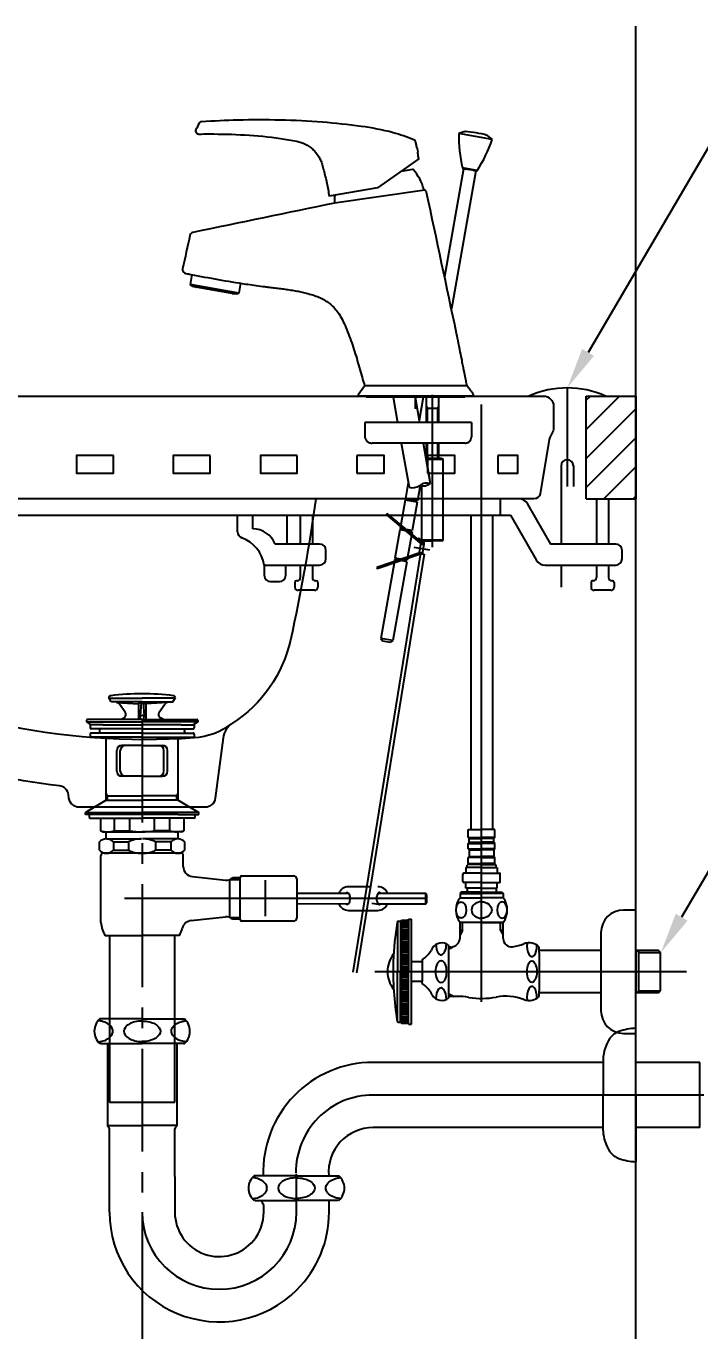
# Model space of a CAD drawing. Extents: x 0 to 3100, y 0 to 2192.
# Drawn here: x 2204 to 2531, y 354 to 989 of the extents above; entities that cross this region are included whole.
import ezdxf

# ---------------------------------------------------------------- set-up
doc = ezdxf.new("R2010")
doc.units = 0
doc.header["$LTSCALE"] = 20
doc.header["$MEASUREMENT"] = 0
doc.linetypes.add('CENTER', pattern=[2, 1.25, -0.25, 0.25, -0.25])
doc.layers.get('DEFPOINTS').update_dxf_attribs({"linetype": 'CONTINUOUS'})
for name, color, linetype in [('1', 1, 'CONTINUOUS'), ('3', 3, 'CONTINUOUS'), ('4', 4, 'CONTINUOUS'), ('5', 5, 'CONTINUOUS'), ('6', 6, 'CONTINUOUS'), ('7', 7, 'CONTINUOUS'), ('CENTER', 2, 'CENTER')]:
    doc.layers.add(name, color=color, linetype=linetype)
doc.styles.get("Standard").update_dxf_attribs({"font": 'NanumGothic.ttf'})
doc.dimstyles.get("Standard").update_dxf_attribs({"dimtxt": 2.5, "dimasz": 2, "dimexe": 2, "dimexo": 1, "dimgap": 2, "dimtad": 1, "dimdec": 0, "dimlfac": 10, "dimrnd": 1, "dimzin": 0, "dimdsep": 46, "dimtxsty": 'Standard', "dimcen": 0, "dimclrt": 2, "dimadec": 0, "dimazin": 0, "dimtfac": 1, "dimtdec": 0, "dimtofl": 0, "dimtmove": 0, "dimatfit": 3, "dimfxl": 1, "dimtolj": 1, "dimtzin": 0, "dimarcsym": 0})

# ---------------------------------------------------------------- blocks, each defined once
blk = doc.blocks.new('*D23')
at = {"layer": '3', "color": 3, "lineweight": -2, "transparency": 16777216}
for p, q in [((2260, 412.14), (2260, 236.66)), ((2500, 296.23), (2500, 236.66)), ((2280, 256.66), (2480, 256.66))]:
    blk.add_line(p, q, dxfattribs=at)
at = {"layer": '3', "color": 3, "transparency": 16777216}
for points in [[(2280, 260), (2280, 253.33), (2260, 256.66)], [(2480, 260), (2480, 253.33), (2500, 256.66)]]:
    blk.add_solid(points, dxfattribs=at)
at = {"layer": 'DEFPOINTS', "color": 0, "transparency": 16777216}
for p in [(2260, 412.14), (2500, 296.23), (2500, 256.66)]:
    blk.add_point(p, dxfattribs=at)
at = {"layer": '3', "color": 2, "transparency": 16777216, "insert": (2380, 276.66), "char_height": 20, "attachment_point": 5}
blk.add_mtext('\\A1;240', dxfattribs=at)

msp = doc.modelspace()

# ---------------------------------------------------------------- hatches: boundary and pattern name
at = {"layer": '1'}
h = msp.add_hatch(dxfattribs=at)
h.set_pattern_fill('_USER', color=256, scale=10, angle=225, style=0, pattern_type=0)
h.set_pattern_definition([(225, (0, 0), (7.071068, -7.071068), [])])
edge = h.paths.add_edge_path()
edge.add_line((1949.32686, 809.14283), (1864.41766, 809.14283))
edge.add_spline(control_points=[(1864.41766, 809.14283), (1862.86067, 804.33277), (1861.87113, 796.57903), (1860.64446, 783.82334), (1869.90248, 777.712), (1866.08787, 764.12499), (1865.86657, 759.14283)], knot_values=[0.795697532, 0.795697532, 0.795697532, 0.795697532, 2.200271837, 3.161729505, 4.497077815, 5.988777384, 5.988777384, 5.988777384, 5.988777384], degree=3, periodic=0)
edge.add_line((1865.86657, 759.14283), (1949.32686, 759.14283))
edge.add_line((1949.32686, 759.14283), (1949.32686, 809.14283))
h.paths.add_polyline_path([(2500, 809.14283), (2475.86443, 809.14283), (2475.86443, 759.14283), (2500, 759.14283)])

# ---------------------------------------------------------------- linework, layer by layer
for p, q in [((2500, 49.14283), (2500, 989.14283)), ((2500, 809.14283), (2500, 759.14283))]:
    msp.add_line(p, q, dxfattribs=at)
at = {"layer": '1', "color": 3}
for p, q in [((2552.19732, 959.29152), (2476.735, 830.40225)), ((2581.05949, 656.13382), (2522.22936, 555.65225))]:
    msp.add_line(p, q, dxfattribs=at)
for points in [[(2479.61157, 828.71807), (2473.85843, 832.08643), (2466.62992, 813.14283)], [(2525.10593, 553.96807), (2519.35279, 557.33643), (2512.12428, 538.39283)]]:
    msp.add_solid(points, dxfattribs=at)
at = {"layer": '3'}
for p, q in [((2245, 660.33724), (2243.76868, 662.46995)), ((2243.88522, 662.2681), (2260, 662.2681)), ((2260, 660.33724), (2245, 660.33724)), ((2247.51527, 660.15295), (2258.25, 659.45158)), ((2260, 660.33724), (2258.25, 659.45158)), ((2276.11478, 662.2681), (2260, 662.2681)), ((2260, 660.33724), (2261.75, 659.45158)), ((2260, 660.33724), (2275, 660.33724)), ((2272.48473, 660.15295), (2261.75, 659.45158)), ((2275, 660.33724), (2276.23132, 662.46995)), ((2251.72534, 655.45795), (2249.00713, 659.31092)), ((2258.25, 659.45158), (2258.25, 651.73724)), ((2259.48232, 660.07525), (2259.05, 653.66737)), ((2260.51768, 660.07525), (2260.95, 653.66737)), ((2261.75, 659.45158), (2261.75, 651.73724)), ((2268.27466, 655.45795), (2270.99287, 659.31092)), ((2233, 651.33724), (2233, 650.73724)), ((2233, 650.73724), (2235.14222, 649.23724)), ((2233, 650.73724), (2260, 650.73724)), ((2242.7, 651.73724), (2233.4, 651.73724)), ((2234.69817, 649.03724), (2234.69817, 647.73724)), ((2241, 649.23724), (2234.89817, 649.23724)), ((2241, 649.23724), (2260, 649.23724)), ((2260, 651.73724), (2242.7, 651.73724)), ((2249.64358, 651.73724), (2251.0911, 652.57297)), ((2259.05, 653.69157), (2260, 653.69157)), ((2259.2531, 651.73724), (2259.05, 653.69157)), ((2260.95, 653.69157), (2260, 653.69157)), ((2260, 651.73724), (2277.3, 651.73724)), ((2287, 650.73724), (2260, 650.73724)), ((2279, 649.23724), (2260, 649.23724)), ((2260.7469, 651.73724), (2260.95, 653.69157)), ((2270.35642, 651.73724), (2268.9089, 652.57297)), ((2277.3, 651.73724), (2286.6, 651.73724)), ((2279, 649.23724), (2285.10183, 649.23724)), ((2287, 650.73724), (2284.85778, 649.23724)), ((2285.30183, 649.03724), (2285.30183, 647.73724)), ((2287, 651.33724), (2287, 650.73724)), ((2234.69817, 644.73724), (2234.69817, 643.43724)), ((2260, 643.23724), (2234.89817, 643.23724)), ((2260, 647.23724), (2235.19817, 647.23724)), ((2260, 645.23724), (2235.19817, 645.23724)), ((2242.5, 612.64283), (2242.5, 643.23724)), ((2260, 647.23724), (2284.80183, 647.23724)), ((2260, 645.23724), (2284.80183, 645.23724)), ((2260, 643.23724), (2285.10183, 643.23724)), ((2277.5, 612.64283), (2277.5, 643.23724)), ((2285.30183, 644.73724), (2285.30183, 643.43724)), ((2247.62563, 626.73724), (2247.62563, 636.73724)), ((2249.3934, 626.73724), (2249.3934, 636.73724)), ((2260, 639.23724), (2250.12563, 639.23724)), ((2260, 639.23724), (2269.87437, 639.23724)), ((2270.6066, 626.73724), (2270.6066, 636.73724)), ((2272.37437, 626.73724), (2272.37437, 636.73724)), ((2260, 624.23724), (2250.12563, 624.23724)), ((2260, 624.23724), (2269.87437, 624.23724)), ((2243.2, 614.73724), (2242.5, 615.94968)), ((2276.8, 614.73724), (2277.5, 615.94968)), ((2242.5, 612.64283), (2232.5, 606.64283)), ((2242.5, 614.73724), (2260, 614.73724)), ((2242.5, 612.64283), (2260, 612.64283)), ((2243.2, 612.64283), (2243.2, 614.73724)), ((2277.5, 614.73724), (2260, 614.73724)), ((2277.5, 612.64283), (2260, 612.64283)), ((2276.8, 612.64283), (2276.8, 614.73724)), ((2277.5, 612.64283), (2287.5, 606.64283)), ((2232.5, 605.64283), (2232.5, 606.64283)), ((2232.5, 606.64283), (2260, 606.64283)), ((2242.5, 605.64283), (2232.5, 605.64283)), ((2234.30787, 605.64283), (2234.30787, 604.34283)), ((2234.80787, 603.84283), (2239.80787, 603.84283)), ((2239.80787, 603.84283), (2239.80787, 597.72019)), ((2239.80787, 603.84283), (2260, 603.84283)), ((2277.5, 605.64283), (2242.5, 605.64283)), ((2246.58265, 597.72019), (2246.58265, 603.84283)), ((2253.98332, 597.72019), (2253.98332, 603.84283)), ((2287.5, 606.64283), (2260, 606.64283)), ((2280.19213, 603.84283), (2260, 603.84283)), ((2266.01668, 597.72019), (2266.01668, 603.84283)), ((2273.41735, 597.72019), (2273.41735, 603.84283)), ((2277.5, 605.64283), (2287.5, 605.64283)), ((2285.19213, 603.84283), (2280.19213, 603.84283)), ((2280.19213, 603.84283), (2280.19213, 597.72019)), ((2285.69213, 605.64283), (2285.69213, 604.34283)), ((2287.5, 605.64283), (2287.5, 606.64283)), ((2240.80787, 597.14283), (2239.80787, 597.72019)), ((2240.80787, 597.14283), (2242.20787, 597.14283)), ((2242.20787, 597.14283), (2260, 597.14283)), ((2242.5, 593.7316), (2242.5, 597.14283)), ((2246.58265, 597.72019), (2253.98332, 597.72019)), ((2277.79213, 597.14283), (2260, 597.14283)), ((2273.41735, 597.72019), (2266.01668, 597.72019)), ((2277.5, 593.7316), (2277.5, 597.14283)), ((2279.19213, 597.14283), (2277.79213, 597.14283)), ((2279.19213, 597.14283), (2280.19213, 597.72019)), ((2239.2563, 588.18062), (2239.2563, 592.29387)), ((2242.6437, 593.73724), (2259.7563, 593.73724)), ((2246.03109, 592.29387), (2246.03109, 588.18062)), ((2246.03109, 592.29387), (2253.43175, 592.29387)), ((2253.43175, 592.29387), (2253.43175, 588.18062)), ((2277.3563, 593.73724), (2260.2437, 593.73724)), ((2273.96891, 592.29387), (2266.56825, 592.29387)), ((2266.56825, 592.29387), (2266.56825, 588.18062)), ((2273.96891, 592.29387), (2273.96891, 588.18062)), ((2280.7437, 588.18062), (2280.7437, 592.29387)), ((2240, 553.1349), (2240, 585.73724)), ((2260, 586.73724), (2241, 586.73724)), ((2246.03109, 588.18062), (2253.43175, 588.18062)), ((2277.3563, 586.73724), (2260, 586.73724)), ((2273.96891, 588.18062), (2266.56825, 588.18062)), ((2276.8, 586.73724), (2277.3563, 586.73724)), ((2277.3563, 586.73724), (2277.7563, 586.73724)), ((2279, 586.73724), (2277.5, 586.73724)), ((2280, 580.373), (2280, 585.73724)), ((2284.46733, 575.40146), (2300.50156, 573.6835)), ((2302.53023, 573.93724), (2307.6358, 573.93724)), ((2302.66932, 555.48724), (2302.66932, 573.98724)), ((2304, 574.73724), (2304, 573.93724)), ((2307.6612, 574.73724), (2304, 574.73724)), ((2307.6358, 573.93724), (2307.6358, 574.93724)), ((2307.6358, 554.53724), (2307.6358, 573.93724)), ((2308.4358, 575.73724), (2333.6358, 575.73724)), ((2320, 556.19933), (2320, 573.63724)), ((2335.1358, 574.23724), (2335.1358, 568.46605)), ((2354.37017, 567.21629), (2334.92984, 567.22814)), ((2335.1358, 568.46605), (2335.1358, 555.23724)), ((2360.31985, 567.21266), (2354.37017, 567.21629)), ((2371.34365, 570.45594), (2360.28475, 570.46268)), ((2397.95541, 567.18972), (2374.59097, 567.20396)), ((2397.95236, 562.18972), (2397.95541, 567.18972)), ((2398.4551, 566.68941), (2397.95541, 567.18972)), ((2398.45266, 562.68941), (2398.4551, 566.68941)), ((2320, 564.73724), (2251.50001, 564.779)), ((2398.45388, 564.68941), (2320, 564.73724)), ((2335.72658, 562.22765), (2360.31681, 562.21266)), ((2360.27774, 558.96269), (2371.60038, 558.95578)), ((2371.60038, 558.95578), (2374.62303, 558.95394)), ((2374.84903, 561.78678), (2371.6039, 562.30587)), ((2374.58792, 562.20396), (2397.95236, 562.18972)), ((2397.95236, 562.18972), (2398.45266, 562.68941)), ((2283.86888, 554.00891), (2300.50156, 555.79098)), ((2302.66932, 555.48724), (2307.6358, 555.48724)), ((2304, 554.73724), (2304, 555.53724)), ((2307.6612, 554.73724), (2304, 554.73724)), ((2333.6358, 553.73724), (2308.4358, 553.73724)), ((2242, 546.73724), (2260, 546.73724)), ((2244.125, 546.73724), (2244.125, 465.73724)), ((2278, 546.73724), (2260, 546.73724)), ((2275.875, 465.73724), (2275.875, 546.73724)), ((2244.125, 465.73724), (2275.875, 465.73724))]:
    msp.add_line(p, q, dxfattribs=at)
for points in [[(2358.94654, 567.2135, -0.044238089), (2359.19884, 567.49274, -0.189273345), (2359.63347, 567.66308, -0.189273345), (2360.0679, 567.49221, -0.101058622), (2360.5637, 566.79848, -0.059301535), (2360.83886, 565.91088, -0.045721536), (2360.94796, 564.71228, -0.045721536)], [(2375.96428, 567.20312, 0.044238089), (2375.71233, 567.48268, 0.189273345), (2375.2779, 567.65354, 0.189273345), (2374.84327, 567.48321, 0.101058622), (2374.34662, 566.79008, 0.059301535), (2374.07038, 565.90282, 0.045721536), (2373.95982, 564.70435, 0.045721536)], [(2360.94796, 564.71228, -0.045721536), (2360.8374, 563.51381, -0.059301535), (2360.56115, 562.62655, -0.101058622), (2360.06451, 561.93342, -0.189273345), (2359.62987, 561.76308, -0.189273345), (2359.19545, 561.93395, -0.044238089), (2358.94349, 562.2135, -0.059301535)], [(2373.95982, 564.70435, 0.045721536), (2374.06892, 563.50574, 0.059301535), (2374.34408, 562.61815, 0.101058622), (2374.83988, 561.92441, 0.189273345), (2375.2743, 561.75354, 0.189273345), (2375.70894, 561.92388, 0.044238089), (2375.96124, 562.20313, 0.059301535)]]:
    msp.add_lwpolyline(points, format="xyb", dxfattribs=at)
for centre, radius, start, end in [((2244.85, 662.2681), 1.1, 97.32041367, 169.42619898), ((2260, 544.33724), 120, 90, 97.32041367), ((2247.37289, 658.15799), 2, 35.20232507, 86.26180949), ((2260, 544.33724), 120, 82.67958633, 90), ((2272.62711, 658.15799), 2, 93.73819051, 144.79767493), ((2275.15, 662.2681), 1.1, 10.57380102, 82.67958633), ((2250.0911, 654.30502), 2, 300, 35.20232507), ((2269.9089, 654.30502), 2, 144.79767493, 240), ((2233.4, 651.33724), 0.4, 90, 180), ((2234.89817, 649.03724), 0.2, 90, 180), ((2235.19817, 647.73724), 0.5, 180, 270), ((2284.80183, 647.73724), 0.5, 270, 0), ((2285.10183, 649.03724), 0.2, 0, 90), ((2286.6, 651.33724), 0.4, 0, 90), ((2235.19817, 644.73724), 0.5, 90, 180), ((2234.89817, 643.43724), 0.2, 180, 270), ((2238.5, 646.23724), 1, 270, 90), ((2281.5, 646.23724), 1, 90, 270), ((2284.80183, 644.73724), 0.5, 0, 90), ((2285.10183, 643.43724), 0.2, 270, 0), ((2250.12563, 636.73724), 2.5, 90, 180), ((2251.8934, 636.73724), 2.5, 90, 180), ((2268.1066, 636.73724), 2.5, 0, 90), ((2269.87437, 636.73724), 2.5, 0, 90), ((2250.12563, 626.73724), 2.5, 180, 270), ((2251.8934, 626.73724), 2.5, 180, 270), ((2268.1066, 626.73724), 2.5, 270, 0), ((2269.87437, 626.73724), 2.5, 270, 0), ((2234.80787, 604.34283), 0.5, 180, 270), ((2285.19213, 604.34283), 0.5, 270, 0), ((2243.19526, 607.32204), 10.18185, 250.56792502, 289.43207498), ((2259.80786, 626.59517), 29.45658, 258.59556617, 270.3737354), ((2260.19214, 626.59517), 29.45658, 269.6262646, 281.40443383), ((2276.80474, 607.32204), 10.18185, 250.56792502, 289.43207498), ((2242.6437, 589.02944), 4.70435, 43.94093732, 136.05906268), ((2259.53411, 580.13276), 13.60629, 89.06429532, 116.64718661), ((2260.46589, 580.13276), 13.60629, 63.35281339, 90.93570468), ((2277.3563, 589.02944), 4.70435, 43.94093732, 136.05906268), ((2242.6437, 591.44504), 4.70435, 223.94093732, 316.05906268), ((2241, 585.73724), 1, 90, 180), ((2259.53411, 600.34172), 13.60629, 243.35281339, 270.93570468), ((2260.46589, 600.34172), 13.60629, 269.06429532, 296.64718661), ((2277.3563, 591.44504), 4.70435, 223.94093732, 316.05906268), ((2279, 585.73724), 1, 0, 90), ((2285, 580.373), 5, 180, 263.88449643), ((2300.90846, 578.66692), 5, 265.33216468, 308.19271972), ((2308.4358, 574.93724), 0.8, 90, 180), ((2333.6358, 574.23724), 1.5, 0, 90), ((2360.2817, 565.46268), 5, 89.96506898, 159.47775386), ((2374.62699, 565.45394), 5, 20.45238409, 89.96506898), ((2360.28079, 563.96269), 5, 200.45238409, 269.96506898), ((2374.62607, 563.95394), 5, 269.96506898, 339.47775386), ((2252.98841, 553.68383), 13, 182.42004342, 212.30000816), ((2284.40155, 549.03736), 5, 96.11547581, 165.04046432), ((2300.90846, 550.80757), 5, 51.80728028, 94.66783532), ((2308.4358, 554.53724), 0.8, 180, 270), ((2333.6358, 555.23724), 1.5, 270, 0), ((2267.01159, 553.68383), 13, 327.69999184, 345.040466)]:
    msp.add_arc(centre, radius, start, end, dxfattribs=at)
at = {"layer": '4'}
for p, q in [((2466.62992, 813.14283), (2466.62992, 765.14283)), ((2364.4158, 780.26755), (2364.4158, 771.62832)), ((2398.65633, 780.26755), (2398.65633, 771.62832)), ((2432.89688, 780.26755), (2432.89688, 771.62832)), ((2463.62992, 775.14283), (2463.62992, 737.17817)), ((2469.62992, 775.14283), (2469.62992, 765.14283)), ((2480.86443, 759.14283), (2480.86443, 737.17817)), ((2486.72231, 759.14283), (2486.72231, 737.17817)), ((1990.97959, 751.14283), (2434.02041, 751.14283)), ((2306.35531, 743.10706), (2306.35531, 751.14283)), ((2313.80321, 744.53126), (2313.80321, 751.14283)), ((2330.29564, 751.14283), (2330.29564, 737.17817)), ((2336.88575, 751.14283), (2336.88575, 737.17817)), ((2342.74362, 751.14283), (2342.74362, 737.17817)), ((2319.31213, 726.92948), (2319.31213, 721.99693)), ((2329.80545, 721.99693), (2329.80545, 726.92948)), ((2336.88575, 726.92948), (2336.88575, 720.87795)), ((2342.74362, 726.92948), (2342.74362, 720.87795)), ((2463.62992, 726.92948), (2463.62992, 716.23551)), ((2480.86443, 726.92948), (2480.86443, 720.87795)), ((2486.72231, 726.92948), (2486.72231, 720.87795)), ((2322.43213, 718.87693), (2326.68545, 718.87693)), ((2334.20193, 718.53795), (2334.20193, 716.22954)), ((2335.32575, 719.31795), (2334.98193, 719.31795)), ((2344.60723, 719.31795), (2344.30362, 719.31795)), ((2345.38723, 718.53795), (2345.38723, 716.22954)), ((2478.18061, 718.53795), (2478.18061, 716.22954)), ((2479.30443, 719.31795), (2478.96061, 719.31795)), ((2488.58592, 719.31795), (2488.28231, 719.31795)), ((2489.36592, 718.53795), (2489.36592, 716.22954)), ((2343.82723, 714.66954), (2335.76193, 714.66954)), ((2487.80592, 714.66954), (2479.74061, 714.66954)), ((2243.75, 506.14283), (2239.4585, 506.14283)), ((2243.75, 506.14283), (2239.4585, 506.14283)), ((2260, 506.14283), (2243.75, 506.14283)), ((2260, 506.14283), (2243.75, 506.14283)), ((2260, 506.14283), (2276.25, 506.14283)), ((2260, 506.14283), (2276.25, 506.14283)), ((2276.25, 506.14283), (2280.5415, 506.14283)), ((2276.25, 506.14283), (2280.5415, 506.14283)), ((2500, 469.14283), (2500, 501.64283)), ((2239.85, 494.14283), (2239.4585, 494.14283)), ((2239.85, 494.14283), (2260, 494.14283)), ((2243.2, 494.14283), (2243.2, 454.36271)), ((2280.15, 494.14283), (2260, 494.14283)), ((2276.8, 494.14283), (2276.8, 454.36271)), ((2280.15, 494.14283), (2280.5415, 494.14283)), ((2484.02002, 485.01783), (2372.22902, 485.01783)), ((2484.02002, 486.53757), (2484.02002, 469.14283)), ((2531.09195, 485.01783), (2500, 485.01783)), ((2531.09195, 453.26783), (2531.09195, 485.01783)), ((2533.09195, 469.14283), (2372.22902, 469.14283)), ((2484.02002, 451.7481), (2484.02002, 469.14283)), ((2500, 469.14283), (2500, 436.64283)), ((2243.2, 454.36271), (2260, 454.36271)), ((2244.125, 412.14283), (2244.125, 452.71783)), ((2276.8, 454.36271), (2260, 454.36271)), ((2275.875, 429.53864), (2275.875, 452.71783)), ((2484.02002, 453.26783), (2372.22902, 453.26783)), ((2531.09195, 453.26783), (2500, 453.26783)), ((2275.875, 429.53864), (2275.875, 412.14283)), ((2318.67205, 429.84283), (2314.38055, 429.84283)), ((2334.92205, 429.84283), (2318.67205, 429.84283)), ((2334.92205, 429.84283), (2335, 429.84283)), ((2335, 412.14283), (2335, 430.80606)), ((2335.07795, 429.84283), (2335, 429.84283)), ((2335.07795, 429.84283), (2351.32795, 429.84283)), ((2351.32795, 429.84283), (2355.61945, 429.84283)), ((2314.77205, 417.84283), (2334.92205, 417.84283)), ((2318.2, 417.84283), (2318.2, 417.14283)), ((2319.125, 412.14283), (2319.125, 415.58866)), ((2355.22795, 417.84283), (2335.07795, 417.84283)), ((2350.875, 412.14283), (2350.875, 417.84283))]:
    msp.add_line(p, q, dxfattribs=at)
for points in [[(2246.04225, 780.26755), (2228.09472, 780.26755), (2228.09472, 771.62832), (2246.04225, 771.62832)], [(2293.08819, 780.26755), (2275.14067, 780.26755), (2275.14067, 771.62832), (2293.08819, 771.62832)], [(2335.40171, 780.26755), (2317.45418, 780.26755), (2317.45418, 771.62832), (2335.40171, 771.62832)]]:
    msp.add_lwpolyline(points, close=True, dxfattribs=at)
for points in [[(2364.4158, 771.62832), (2377.71522, 771.62832), (2377.71522, 780.26755), (2364.4158, 780.26755)], [(2398.65633, 771.62832), (2411.95576, 771.62832), (2411.95576, 780.26755), (2398.65633, 780.26755)], [(2432.89688, 771.62832), (2442.57738, 771.62832), (2442.57738, 780.26755), (2432.89688, 780.26755)]]:
    msp.add_lwpolyline(points, dxfattribs=at)
msp.add_lwpolyline([(2439.02041, 751.14283), (2451.55662, 729.42948, 0.267949192), (2455.88675, 726.92948), (2490.19242, 726.92948, 0.414213562), (2493.31242, 730.04948), (2493.31242, 734.05817, 0.414213562), (2490.19242, 737.17817), (2458.62992, 737.17817), (2447.39199, 756.64283, 0.267949192), (2443.06187, 759.14283), (2434.02041, 759.14283), (2434.02041, 751.14283), (2439.02041, 751.14283)], format="xyb", close=True, dxfattribs=at)
for points in [[(2319.31213, 726.92948), (2346.21374, 726.92948, 0.414213562), (2349.33374, 730.04948), (2349.33374, 734.05817, 0.414213562), (2346.21374, 737.17817), (2324.64734, 737.17817)], [(2245.80517, 500.14283, 0.15521739), (2245.21468, 501.99916, 0.106747244), (2243.15297, 503.88984, 0.07304301), (2240.38311, 505.00785, 0.028511088), (2238.65435, 505.32387, 0.05952259)], [(2251.7197, 501.88177, 0.327290453), (2251.7197, 498.4039, 0.106373385), (2253.7425, 496.6073, 0.071219107), (2256.44246, 495.55358, 0.057537424), (2260, 495.14283, 0.057537424)], [(2260, 505.14283, 0.057537424), (2256.44246, 504.73209, 0.071219107), (2253.7425, 503.67837, 0.106373365), (2251.7197, 501.88177, 0.159482965)], [(2260, 505.14283, 0.057537424), (2256.44246, 504.73209, 0.071219107), (2253.7425, 503.67837, 0.106373365), (2251.7197, 501.88177, 0.159482965)], [(2260, 505.14283, -0.057537424), (2263.55754, 504.73209, -0.071219107), (2266.2575, 503.67837, -0.106373365), (2268.2803, 501.88177, -0.159482965)], [(2260, 505.14283, -0.057537424), (2263.55754, 504.73209, -0.071219107), (2266.2575, 503.67837, -0.106373365), (2268.2803, 501.88177, -0.159482965)], [(2268.2803, 501.88177, -0.327290453), (2268.2803, 498.4039, -0.106373385), (2266.2575, 496.6073, -0.071219107), (2263.55754, 495.55358, -0.057537424), (2260, 495.14283, -0.057537424)], [(2274.19483, 500.14283, -0.15521739), (2274.78532, 501.99916, -0.106747244), (2276.84703, 503.88984, -0.07304301), (2279.61689, 505.00785, -0.028511088), (2281.34565, 505.32387, -0.05952259)], [(2238.65435, 494.9618, 0.028511088), (2240.38311, 495.27782, 0.07304301), (2243.15297, 496.39583, 0.106747244), (2245.21468, 498.28651, 0.15521739), (2245.80517, 500.14283, 0.15521739)], [(2281.34565, 494.9618, -0.028511088), (2279.61689, 495.27782, -0.07304301), (2276.84703, 496.39583, -0.106747244), (2274.78532, 498.28651, -0.15521739), (2274.19483, 500.14283, -0.15521739)], [(2320.72722, 423.84283, 0.15521739), (2320.13673, 425.69916, 0.106747244), (2318.07502, 427.58984, 0.07304301), (2315.30516, 428.70785, 0.028511088), (2313.57641, 429.02387, 0.05952259)], [(2326.64175, 425.58177, 0.327290453), (2326.64175, 422.1039, 0.106373385), (2328.66456, 420.3073, 0.071219107), (2331.36451, 419.25358, 0.057537424), (2334.92205, 418.84283, 0.057537424)], [(2335, 428.84264, 0.058789896), (2331.36451, 428.43209, 0.071219107), (2328.66456, 427.37837, 0.106373365), (2326.64175, 425.58177, 0.159482965)], [(2335, 428.84264, -0.058789896), (2338.63549, 428.43209, -0.071219107), (2341.33544, 427.37837, -0.106373365), (2343.35825, 425.58177, -0.159482965)], [(2343.35825, 425.58177, -0.327290453), (2343.35825, 422.1039, -0.106373385), (2341.33544, 420.3073, -0.071219107), (2338.63549, 419.25358, -0.057537424), (2335.07795, 418.84283, -0.057537424)], [(2349.27278, 423.84283, -0.15521739), (2349.86327, 425.69916, -0.106747244), (2351.92498, 427.58984, -0.07304301), (2354.69484, 428.70785, -0.028511088), (2356.42359, 429.02387, -0.05952259)], [(2313.57641, 418.6618, 0.028511088), (2315.30516, 418.97782, 0.07304301), (2318.07502, 420.09583, 0.106747244), (2320.13673, 421.98651, 0.15521739), (2320.72722, 423.84283, 0.15521739)], [(2356.42359, 418.6618, -0.028511088), (2354.69484, 418.97782, -0.07304301), (2351.92498, 420.09583, -0.106747244), (2349.86327, 421.98651, -0.15521739), (2349.27278, 423.84283, -0.15521739)]]:
    msp.add_lwpolyline(points, format="xyb", dxfattribs=at)
for centre, radius, start, end in [((2466.62992, 775.14283), 3, 0, 180), ((2309.47531, 743.10706), 3.12, 180, 250.25170527), ((2313.80321, 732.85839), 11.67287, 21.71995955, 90), ((2302.76663, 724.42007), 16.73472, 8.62416781, 70.25170527), ((2322.43213, 721.99693), 3.12, 180, 270), ((2326.68545, 721.99693), 3.12, 270, 0), ((2334.98193, 718.53795), 0.78, 90, 180), ((2335.32575, 720.87795), 1.56, 270, 0), ((2344.30362, 720.87795), 1.56, 180, 270), ((2344.60723, 718.53795), 0.78, 0, 90), ((2478.96061, 718.53795), 0.78, 90, 180), ((2479.30443, 720.87795), 1.56, 270, 0), ((2488.28231, 720.87795), 1.56, 180, 270), ((2488.58592, 718.53795), 0.78, 0, 90), ((2335.76193, 716.22954), 1.56, 180, 270), ((2343.82723, 716.22954), 1.56, 270, 0), ((2343.82723, 716.22954), 1.56, 270, 0), ((2479.74061, 716.22954), 1.56, 180, 270), ((2487.80592, 716.22954), 1.56, 270, 0), ((2487.80592, 716.22954), 1.56, 270, 0), ((2244.75, 500.14283), 8, 131.40962211, 228.59037789), ((2275.25, 500.14283), 8, 311.40962211, 48.59037789), ((2501.5, 471.68036), 30, 92.86598398, 109.00713612), ((2504, 485.64283), 20, 146.20771163, 177.43591199), ((2495.34448, 490.721), 10, 111.1926769, 142.80345081), ((2372.22902, 431.64283), 53.375, 90, 181.93258944), ((2372.22902, 431.64283), 37.5, 90, 180.65397811), ((2244.2, 454.36271), 1, 180, 238.70258778), ((2243.2, 452.71783), 0.925, 0, 58.70258778), ((2276.8, 452.71783), 0.925, 121.29741222, 180), ((2275.8, 454.36271), 1, 301.29741222, 0), ((2372.22902, 431.64283), 21.625, 90, 184.77465278), ((2504, 452.64283), 20, 182.56408801, 213.79228837), ((2495.34448, 447.56467), 10, 217.19654919, 248.8073231), ((2501.5, 466.60531), 30, 250.99286388, 267.13401602), ((2319.67205, 423.84283), 8, 131.40962211, 228.59037789), ((2350.32795, 423.84283), 8, 311.40962211, 48.59037789), ((2302.16122, 406.54467), 19.22404, 28.06365478, 33.45608391), ((2297.5, 412.14283), 53.375, 180, 314.94029898), ((2297.5, 412.14283), 37.5, 180, 0), ((2297.5, 412.14283), 21.625, 180, 320.7959681), ((2297.5, 412.14283), 21.625, 320.7959681, 0), ((2297.5, 412.14283), 53.375, 314.94029898, 0)]:
    msp.add_arc(centre, radius, start, end, dxfattribs=at)
at = {"layer": '5'}
for p, q in [((2475.86443, 809.14283), (2500, 809.14283)), ((2475.86443, 759.14283), (2475.86443, 809.14283)), ((2475.86443, 759.14283), (2500, 759.14283))]:
    msp.add_line(p, q, dxfattribs=at)
at = {"layer": '6'}
for p, q in [((2425, 514.43029), (2425, 805.07239)), ((2500, 559.14283), (2494, 559.14283)), ((2500, 499.14283), (2500, 559.14283)), ((2384.08482, 553.14283), (2384.08482, 529.14283)), ((2384.67625, 553.64283), (2385.5, 553.64283)), ((2385.5, 553.64283), (2386, 554.14283)), ((2385.5, 553.64283), (2385.5, 529.14283)), ((2386, 554.14283), (2386, 529.14283)), ((2386, 554.14283), (2389.2, 554.14283)), ((2386, 553.73135), (2389.5, 553.73135)), ((2386, 552.73135), (2389.5, 552.73135)), ((2389.5, 554.44283), (2389.5, 554.64283)), ((2389.5, 554.64283), (2391, 554.64283)), ((2389.5, 554.44283), (2389.5, 529.14283)), ((2391, 553.64283), (2391, 554.64283)), ((2391, 529.14283), (2391, 553.64283)), ((2435.5, 553.14283), (2414.5, 553.14283)), ((2414.5, 545.64283), (2414.5, 553.14283)), ((2415.75, 549.14283), (2415.75, 553.14283)), ((2434.25, 549.14283), (2434.25, 553.14283)), ((2435.5, 545.2312), (2435.5, 553.14283)), ((2386, 551.73135), (2389.5, 551.73135)), ((2386, 550.73135), (2389.5, 550.73135)), ((2386, 549.73135), (2389.5, 549.73135)), ((2386, 548.73135), (2389.5, 548.73135)), ((2386, 547.73135), (2389.5, 547.73135)), ((2386, 546.73135), (2389.5, 546.73135)), ((2415.75, 549.14283), (2414.5, 546.97777)), ((2415.75, 549.14283), (2414.5, 549.14283)), ((2434.25, 549.14283), (2435.5, 546.97777)), ((2435.5, 549.14283), (2434.25, 549.14283)), ((2483, 548.14283), (2483, 510.14283)), ((2386, 545.73135), (2389.5, 545.73135)), ((2386, 544.73135), (2389.5, 544.73135)), ((2386, 543.73135), (2389.5, 543.73135)), ((2386, 542.73135), (2389.5, 542.73135)), ((2386, 541.73135), (2389.5, 541.73135)), ((2386, 540.73135), (2389.5, 540.73135)), ((2386, 539.73135), (2389.5, 539.73135)), ((2400.97319, 540.46435), (2400.42083, 539.50762)), ((2409.0866, 541.14283), (2409.0866, 541.86355)), ((2409.0866, 517.14283), (2409.0866, 541.14283)), ((2410, 541.14283), (2409.0866, 541.14283)), ((2410, 540.39283), (2409.0866, 540.39283)), ((2410, 540.39283), (2411.29904, 541.33441)), ((2410, 540.39283), (2410, 541.14283)), ((2453.00113, 538.39396), (2453.00113, 541.14173)), ((2386, 538.73135), (2389.5, 538.73135)), ((2386, 537.73135), (2389.5, 537.73135)), ((2386, 536.73135), (2389.5, 536.73135)), ((2386, 535.73135), (2389.5, 535.73135)), ((2386, 534.73135), (2389.5, 534.73135)), ((2386, 533.73135), (2389.5, 533.73135)), ((2396.0866, 533.89283), (2391, 533.89283)), ((2396.0866, 534.87518), (2396.0866, 533.89283)), ((2396.0866, 533.89283), (2396.0866, 524.39283)), ((2483, 539.39283), (2453, 539.39283)), ((2453, 538.39283), (2453, 519.89283)), ((2511, 539.39283), (2500, 539.39283)), ((2500, 538.77588), (2500, 519.51044)), ((2501.5, 538.39283), (2500.5, 539.39283)), ((2501.5, 518.89283), (2501.5, 539.39283)), ((2501.5, 538.39283), (2512, 538.39283)), ((2512, 538.39283), (2511, 539.39283)), ((2511.87572, 519.89283), (2511.87572, 538.39283)), ((2524.65982, 529.14283), (2373.11791, 529.14283)), ((2384.08482, 505.14283), (2384.08482, 529.14283)), ((2385.5, 504.64283), (2385.5, 529.14283)), ((2386, 532.73135), (2389.5, 532.73135)), ((2386, 531.73135), (2389.5, 531.73135)), ((2386, 530.73135), (2389.5, 530.73135)), ((2386, 529.73135), (2389.5, 529.73135)), ((2386, 504.14283), (2386, 529.14283)), ((2386, 528.55432), (2389.5, 528.55432)), ((2386, 527.55432), (2389.5, 527.55432)), ((2389.5, 503.84283), (2389.5, 529.14283)), ((2391, 503.64283), (2391, 529.14283)), ((2386, 526.55432), (2389.5, 526.55432)), ((2386, 525.55432), (2389.5, 525.55432)), ((2386, 524.55432), (2389.5, 524.55432)), ((2386, 523.55432), (2389.5, 523.55432)), ((2386, 522.55432), (2389.5, 522.55432)), ((2386, 521.55432), (2389.5, 521.55432)), ((2386, 520.55432), (2389.5, 520.55432)), ((2396.0866, 524.39283), (2391, 524.39283)), ((2396.0866, 523.41049), (2396.0866, 524.39283)), ((2386, 519.55432), (2389.5, 519.55432)), ((2386, 518.55432), (2389.5, 518.55432)), ((2386, 517.55432), (2389.5, 517.55432)), ((2386, 516.55432), (2389.5, 516.55432)), ((2386, 515.55432), (2389.5, 515.55432)), ((2386, 514.55432), (2389.5, 514.55432)), ((2400.97319, 517.82132), (2400.42083, 518.77805)), ((2410, 517.89283), (2409.0866, 517.89283)), ((2412.71179, 517.14283), (2409.0866, 517.14283)), ((2409.0866, 516.42212), (2409.0866, 517.14283)), ((2410, 517.89283), (2411.29904, 517.14283)), ((2410, 517.14283), (2410, 517.89283)), ((2453, 517.14283), (2453, 519.89283)), ((2453, 518.89283), (2453, 518.7111)), ((2483, 518.89283), (2453, 518.89283)), ((2453, 517.14283), (2453, 518.7111)), ((2511, 518.89283), (2500, 518.89283)), ((2500.5, 518.89283), (2501.5, 519.89283)), ((2501.5, 519.89283), (2512, 519.89283)), ((2511, 518.89283), (2512, 519.89283)), ((2386, 513.55432), (2389.5, 513.55432)), ((2386, 512.55432), (2389.5, 512.55432)), ((2386, 511.55432), (2389.5, 511.55432)), ((2386, 510.55432), (2389.5, 510.55432)), ((2386, 509.55432), (2389.5, 509.55432)), ((2386, 508.55432), (2389.5, 508.55432)), ((2384.67625, 504.64283), (2385.5, 504.64283)), ((2385.5, 504.64283), (2386, 504.14283)), ((2386, 507.55432), (2389.5, 507.55432)), ((2386, 506.55432), (2389.5, 506.55432)), ((2386, 505.55432), (2389.5, 505.55432)), ((2386, 504.55432), (2389.5, 504.55432)), ((2386, 504.14283), (2389.2, 504.14283)), ((2389.5, 503.64283), (2389.5, 503.84283)), ((2389.5, 503.64283), (2391, 503.64283)), ((2494, 499.14283), (2500, 499.14283))]:
    msp.add_line(p, q, dxfattribs=at)
for centre, radius, start, end in [((2494, 548.14283), 11, 90, 180), ((2527, 529.14283), 145, 170.50659, 178.05685792), ((2384.67625, 552.94283), 0.7, 90, 170.50659), ((2389.2, 554.44283), 0.3, 270, 0), ((2405.61247, 537.78586), 5.35697, 49.56943438, 150), ((2410, 545.64283), 4.5, 270, 0), ((2439.5, 545.2312), 4, 180, 277.71167846), ((2436.70517, 565.87054), 24.82771, 277.71167846, 290.96613747), ((2448.09364, 536.15008), 7, 45.48706364, 110.96613747), ((2393.25423, 529.0975), 14, 141.78592674, 179.75272851), ((2527, 529.14283), 145, 178.05685792, 189.49341), ((2388.29647, 546.50762), 14, 303.80982041, 330), ((2393.25423, 529.21834), 14, 180.24727149, 218.21407326), ((2388.29647, 511.77805), 14, 30, 56.19017959), ((2405.61247, 520.49981), 5.35697, 210, 310.43056562), ((2412.71179, 479.14283), 38, 80.69517649, 90.00000262), ((2425, 554.14283), 38, 260.69517447, 280.73727399), ((2436.70517, 492.41513), 24.82771, 69.03386253, 100.73727502), ((2448.09364, 522.13559), 7, 249.03386253, 314.5), ((2494, 510.14283), 11, 180, 270), ((2384.67625, 505.34283), 0.7, 189.49341, 270), ((2389.2, 503.84283), 0.3, 0, 90)]:
    msp.add_arc(centre, radius, start, end, dxfattribs=at)
for centre, major_axis, ratio, start_param, end_param in [((2405.32135, 542.73512), (0, -5.39901), 0.478204164, 4.790779575, 7.834250848), ((2449.43894, 541.64774), (0, -5.21778), 0.460090084, 4.433610919, 7.934687634), ((2405.32135, 515.8224), (0, -5.39901), 0.478204164, 1.540107538, 4.68362008), ((2449.43894, 516.72855), (0, -5.21778), 0.460090084, 1.472185923, 5.009627066)]:
    msp.add_ellipse(centre, major_axis=major_axis, ratio=ratio, start_param=start_param, end_param=end_param, dxfattribs=at)
for centre, major_axis, ratio in [((2405.32135, 529.14283), (0, -5.39901), 0.478204164), ((2449.43894, 529.14283), (0, -5.21778), 0.460090084)]:
    msp.add_ellipse(centre, major_axis=major_axis, ratio=ratio, dxfattribs=at)
at = {"layer": '7'}
for p, q in [((2416.90583, 937.86557), (2413.93713, 936.86589)), ((2430.18646, 934.0007), (2413.93713, 936.86589)), ((2416.90583, 937.86557), (2416.93635, 937.86019)), ((2427.70819, 935.96082), (2427.73871, 935.95544)), ((2427.73871, 935.95544), (2430.18646, 934.0007)), ((2393.66571, 929.70178), (2394.01301, 927.73213)), ((2394.51299, 924.52218), (2374.448, 910.47252)), ((2391.3682, 919.44703), (2385.88385, 918.47999)), ((2391.3682, 919.44703), (2391.64242, 919.49538)), ((2416.24218, 919.70491), (2406.98389, 867.19854)), ((2422.15103, 918.66302), (2410.31183, 851.51962)), ((2422.82428, 918.85501), (2415.6752, 920.11559)), ((2416.07588, 919.73423), (2417.22699, 919.53126)), ((2421.16622, 918.83667), (2417.22699, 919.53126)), ((2421.16622, 918.83667), (2422.31732, 918.6337)), ((2374.448, 910.47252), (2350.95303, 906.32973)), ((2397.46948, 909.35316), (2353.54295, 903.03877)), ((2284.20752, 868.22934), (2283.35202, 863.3776)), ((2284.23658, 862.63537), (2283.35202, 863.3776)), ((2306.98741, 859.21004), (2283.35202, 863.3776)), ((2307.83955, 864.04278), (2306.98741, 859.21004)), ((2284.23658, 862.63537), (2285.9606, 862.33138)), ((2304.17893, 859.119), (2285.95999, 862.33149)), ((2303.75028, 858.99149), (2286.31918, 862.06507)), ((2304.17838, 859.11909), (2305.90235, 858.81511)), ((2305.90235, 858.81511), (2306.98741, 859.21004)), ((2365.09597, 810.14283), (2368.09597, 814.14283)), ((2417.90396, 814.14283), (2368.09604, 814.14283)), ((2365.09597, 809.14283), (2365.09597, 810.14283)), ((2416.9039, 809.14283), (2365.09607, 809.14283)), ((2368.9039, 808.64283), (2368.9039, 809.14283)), ((2416.9039, 808.64283), (2368.9039, 808.64283)), ((2381.9952, 808.64283), (2384.17626, 796.27346)), ((2395.88062, 808.64283), (2392.65718, 808.64283)), ((2392.65718, 808.64283), (2394.83824, 796.27346)), ((2392.9039, 803.01189), (2392.9039, 808.64283)), ((2396.65894, 808.64283), (2394.65806, 797.29529)), ((2398.17013, 796.27346), (2398.17013, 808.64283)), ((2398.17013, 796.27346), (2398.17013, 808.64283)), ((2401.17013, 735.64006), (2401.17013, 809.80057)), ((2404.17013, 796.27346), (2404.17013, 808.64283)), ((2404.17013, 796.27346), (2404.17013, 808.64283)), ((2416.9039, 808.64283), (2416.9039, 809.14283)), ((2420.90894, 809.14283), (2416.9039, 809.14283)), ((2420.9085, 810.14283), (2420.9085, 809.14283)), ((2398.67013, 803.20538), (2398.17013, 804.07141)), ((2398.17013, 803.20538), (2404.17013, 803.20538)), ((2398.67013, 796.27346), (2398.67013, 803.20538)), ((2403.67013, 803.20538), (2404.17013, 804.07141)), ((2403.67013, 796.27346), (2403.67013, 803.20538)), ((2368.28015, 796.27346), (2368.28015, 789.27346)), ((2420.06011, 796.27346), (2368.28015, 796.27346)), ((2420.06011, 796.27346), (2420.06011, 789.27346)), ((2417.06011, 786.27346), (2371.74681, 786.27346)), ((2385.93953, 786.27346), (2389.72886, 764.78307)), ((2396.60151, 786.27346), (2400.06934, 766.60638)), ((2398.17013, 778.72674), (2398.17013, 786.27346)), ((2398.67013, 778.72674), (2398.67013, 786.27346)), ((2403.67013, 778.72674), (2403.67013, 786.27346)), ((2404.17013, 778.72674), (2404.17013, 786.27346)), ((2397.70434, 780.01898), (2399.66755, 768.88505)), ((2405.67013, 778.72674), (2397.9322, 778.72674)), ((2406.36628, 778.32482), (2398.00307, 778.32482)), ((2405.67013, 778.72674), (2406.36628, 778.32482)), ((2406.36628, 739.12867), (2406.36628, 778.32482)), ((2389.32707, 767.06174), (2387.95489, 759.27973)), ((2395.16517, 765.61863), (2393.86374, 758.23784)), ((2395.97398, 739.12867), (2395.97398, 765.4695)), ((2387.83334, 758.59036), (2385.70181, 746.50185)), ((2390.78776, 758.06942), (2387.83334, 758.59036)), ((2390.90932, 758.75878), (2387.95489, 759.27973)), ((2388.32574, 758.50354), (2388.4473, 759.1929)), ((2393.74218, 757.54847), (2390.78776, 758.06942)), ((2393.86374, 758.23784), (2390.90932, 758.75878)), ((2393.74218, 757.54847), (2391.31111, 743.76117)), ((2393.24978, 757.6353), (2393.37133, 758.32466)), ((2378.7657, 751.51902), (2379.15056, 751.97933)), ((2396.16922, 736.96799), (2378.7657, 751.51902)), ((2396.55408, 737.42829), (2379.15056, 751.97933)), ((2419.75, 751.14283), (2419.75, 598.24283)), ((2425, 551.14283), (2425, 751.14283)), ((2430.25, 751.14283), (2430.25, 598.24283)), ((2385.28071, 744.11369), (2382.84964, 730.32638)), ((2388.23513, 743.59274), (2385.28071, 744.11369)), ((2385.58162, 745.82025), (2385.40226, 744.80305)), ((2387.17129, 744.49113), (2385.40226, 744.80305)), ((2385.77311, 744.02686), (2385.89467, 744.71623)), ((2388.24864, 743.59036), (2388.23513, 743.59274)), ((2391.31111, 743.76117), (2388.35669, 744.28211)), ((2391.18956, 743.0718), (2389.43403, 743.38135)), ((2390.69715, 743.15862), (2390.81871, 743.84799)), ((2391.18956, 743.0718), (2391.01157, 742.06237)), ((2390.89138, 741.38077), (2389.02964, 730.82233)), ((2394.4244, 739.991), (2394.03954, 739.53069)), ((2396.76141, 738.03703), (2394.4244, 739.991)), ((2395.2658, 737.12728), (2394.57121, 733.18805)), ((2395.2658, 737.12728), (2396.46376, 736.91605)), ((2396.67013, 738.72674), (2395.97398, 739.12867)), ((2406.36628, 739.12867), (2395.97398, 739.12867)), ((2396.16922, 736.96799), (2396.55408, 737.42829)), ((2396.26973, 732.36039), (2397.10478, 737.09621)), ((2396.55408, 737.42829), (2396.46376, 736.91605)), ((2396.67013, 738.72674), (2397.67013, 738.72674)), ((2397.67013, 738.72674), (2401.17013, 738.72674)), ((2405.67013, 738.72674), (2401.17013, 738.72674)), ((2405.67013, 738.72674), (2406.36628, 739.12867)), ((2395.10837, 731.83361), (2362.35652, 528.87454)), ((2397.09557, 732.23522), (2364.22618, 528.57283)), ((2395.47956, 733.03049), (2374.01735, 725.6828)), ((2395.71214, 732.47593), (2374.21169, 725.11514)), ((2385.80406, 729.80544), (2382.84964, 730.32638)), ((2383.22049, 729.55019), (2383.34204, 730.23956)), ((2388.91064, 730.1474), (2388.75848, 729.28449)), ((2391.97861, 735.67605), (2399.66177, 734.3213)), ((2394.57121, 733.18805), (2395.76917, 732.97682)), ((2395.47956, 733.03049), (2395.6739, 732.46284)), ((2395.67884, 732.46458), (2395.76917, 732.97682)), ((2395.71684, 732.47833), (2397.09557, 732.23522)), ((2374.01735, 725.6828), (2374.21169, 725.11514)), ((2382.42666, 727.92758), (2375.9558, 691.22951)), ((2388.63693, 728.59513), (2381.86465, 690.18762)), ((2382.72808, 729.63701), (2382.54567, 728.60251)), ((2384.60217, 729.30656), (2382.72808, 729.63701)), ((2385.97256, 729.77572), (2385.80406, 729.80544)), ((2388.63693, 728.59513), (2385.82486, 729.09097)), ((2388.75848, 729.28449), (2387.19526, 729.56013)), ((2388.14452, 728.68195), (2388.26608, 729.37132)), ((2381.86465, 690.18762), (2375.9558, 691.22951)), ((2375.9558, 691.22951), (2376.76696, 690.07106)), ((2376.76696, 690.07106), (2380.70619, 689.37646)), ((2381.86465, 690.18762), (2380.70619, 689.37646)), ((2418.5, 594.41441), (2418.5, 598.24283)), ((2418.5, 598.24283), (2425, 598.24283)), ((2431.5, 598.24283), (2425, 598.24283)), ((2431.5, 594.41441), (2431.5, 598.24283)), ((2418.5, 594.41441), (2419, 593.91441)), ((2418.5, 594.41441), (2425, 594.41441)), ((2418.5, 591.57126), (2419, 592.07126)), ((2418.5, 588.91441), (2418.5, 591.57126)), ((2418.5, 591.57126), (2425, 591.57126)), ((2419, 592.07126), (2419, 593.91441)), ((2419, 593.91441), (2425, 593.91441)), ((2419, 592.07126), (2425, 592.07126)), ((2431.5, 594.41441), (2425, 594.41441)), ((2431, 593.91441), (2425, 593.91441)), ((2431, 592.07126), (2425, 592.07126)), ((2431.5, 591.57126), (2425, 591.57126)), ((2431.5, 594.41441), (2431, 593.91441)), ((2431, 592.07126), (2431, 593.91441)), ((2431.5, 591.57126), (2431, 592.07126)), ((2431.5, 588.91441), (2431.5, 591.57126)), ((2418.5, 588.91441), (2419, 588.41441)), ((2418.5, 588.91441), (2425, 588.91441)), ((2419, 585.24283), (2418.5, 584.74283)), ((2418.5, 581.74283), (2418.5, 584.74283)), ((2425, 584.74283), (2418.5, 584.74283)), ((2419, 588.41441), (2419, 585.24283)), ((2419, 588.41441), (2425, 588.41441)), ((2419, 585.24283), (2425, 585.24283)), ((2431.5, 588.91441), (2425, 588.91441)), ((2431, 588.41441), (2425, 588.41441)), ((2431, 585.24283), (2425, 585.24283)), ((2425, 584.74283), (2431.5, 584.74283)), ((2431.5, 588.91441), (2431, 588.41441)), ((2431, 588.41441), (2431, 585.24283)), ((2431, 585.24283), (2431.5, 584.74283)), ((2431.5, 581.74283), (2431.5, 584.74283)), ((2417.4, 579.74283), (2417.4, 576.99283)), ((2425, 579.74283), (2417.4, 579.74283)), ((2418, 579.74283), (2418, 580.94283)), ((2420.75, 581.24283), (2418.3, 581.24283)), ((2418.5, 581.74283), (2425, 581.74283)), ((2425, 581.24283), (2419, 581.24283)), ((2420.75, 581.24283), (2420.75, 581.74283)), ((2431.5, 581.74283), (2425, 581.74283)), ((2425, 581.24283), (2431, 581.24283)), ((2425, 579.74283), (2432.6, 579.74283)), ((2429.25, 581.24283), (2429.25, 581.74283)), ((2429.25, 581.24283), (2431.7, 581.24283)), ((2432, 579.74283), (2432, 580.94283)), ((2432.6, 579.74283), (2432.6, 576.99283)), ((2415.9, 572.99283), (2415.9, 576.49283)), ((2425, 576.99283), (2416.4, 576.99283)), ((2425, 572.49283), (2416.4, 572.49283)), ((2417.4, 569.74283), (2417.4, 572.49283)), ((2425, 576.99283), (2433.6, 576.99283)), ((2425, 572.49283), (2433.6, 572.49283)), ((2432.6, 569.74283), (2432.6, 572.49283)), ((2434.1, 572.99283), (2434.1, 576.49283)), ((2415, 567.74283), (2414.5, 567.24283)), ((2414.5, 567.24283), (2414.5, 565.14283)), ((2414.5, 567.24283), (2425, 567.24283)), ((2414.5, 565.14283), (2425, 565.14283)), ((2425, 567.74283), (2415, 567.74283)), ((2425, 569.74283), (2417.4, 569.74283)), ((2418, 569.74283), (2418, 568.24283)), ((2425, 567.74283), (2419.55, 567.74283)), ((2425, 569.74283), (2432.6, 569.74283)), ((2425, 567.74283), (2435, 567.74283)), ((2425, 567.74283), (2430.45, 567.74283)), ((2435.5, 567.24283), (2425, 567.24283)), ((2435.5, 565.14283), (2425, 565.14283)), ((2432, 569.74283), (2432, 568.24283)), ((2435, 567.74283), (2435.5, 567.24283)), ((2435.5, 567.24283), (2435.5, 565.14283)), ((2425, 553.14283), (2414.5, 553.14283)), ((2425, 553.14283), (2435.5, 553.14283))]:
    msp.add_line(p, q, dxfattribs=at)
for points in [[(1970, 809.14283), (2349.13814, 809.14283), (2403, 809.14283), (2455, 809.14283, -0.414213562), (2460, 804.14283), (2460, 793.65671, -0.147133853), (2459.17037, 790.89846, 0.10518388), (2457.64718, 787.02593), (2453.4178, 761.64964, -0.366629365), (2450.45862, 759.14283), (2445.70945, 759.14283), (1991.65075, 759.14283)], [(2025.82409, 759.14283, 0.144681039), (2099.11176, 684.13362, 0.145235964), (2285.21542, 642.99717, 0.141012305), (2303.39145, 649.65439)], [(2344.42966, 759.14283, -0.019196211), (2332.08336, 690.39418, -0.196882968), (2303.87528, 649.98676, 0.22078533), (2299.37627, 642.86841), (2295.56532, 613.49942, -0.376904178), (2290.60689, 609.14283), (2280.5, 609.14283), (2239.5, 609.14283), (2229.39311, 609.14283, -0.376904178), (2224.43468, 613.49942), (2224.20754, 615.24992, 0.344144765), (2219.82761, 619.57293, -0.09785114), (2086.95549, 662.2881, -0.153025996)]]:
    msp.add_lwpolyline(points, format="xyb", dxfattribs=at)
for centre, radius, start, end in [((2289.0168, 941.12266), 1.5, 93.6965533, 151.31407692), ((2287.47712, 938.13024), 1.5, 154.29715092, 270.80519196), ((2391.48213, 932.51247), 1.5, 12.94405112, 66.19217824), ((2483.9268, 935.6629), 70, 179.01529003, 192.83267111), ((2413.69196, 887.96556), 50, 73.72041936, 86.27958064), ((2364.00625, 956.80813), 70, 327.16732889, 340.98470997), ((2391.45503, 918.95463), 0.5, 41.42185019, 100), ((2374.50936, 904.00352), 23.09848, 41.42185019, 42.12015208), ((2374.50936, 904.00352), 23.09848, 14.52117016, 41.42185019), ((2416.16271, 920.22664), 0.5, 192.83267111, 260), ((2422.40415, 919.1261), 0.5, 260, 327.16732889), ((2374.50936, 904.00352), 23.09848, 13.18009636, 14.52117016), ((2376.60288, 904.37266), 23.09848, 173.96238201, 183.31057646), ((2285.16022, 886.86682), 2, 103.78572622, 164.22804736), ((2281.63084, 870.76337), 2, 171.16883272, 258.96469759), ((2286.40601, 862.55747), 0.5, 206.86989765, 260), ((2303.8371, 859.4839), 0.5, 260, 313.13010235), ((2391.43269, 770.23695), 5.71383, 252.65085588, 307.34914412), ((2398.36552, 761.1525), 5.71383, 72.65085588, 127.34914412), ((2396.60293, 771.14861), 5.71383, 252.65085588, 307.34914412), ((2396.11997, 737.26986), 1, 350, 50.10109816), ((2418.3, 580.94283), 0.3, 90, 180), ((2431.7, 580.94283), 0.3, 0, 90), ((2416.4, 576.49283), 0.5, 90, 180), ((2416.4, 572.99283), 0.5, 180, 270), ((2433.6, 576.49283), 0.5, 0, 90), ((2433.6, 572.99283), 0.5, 270, 0), ((2422.5, 559.14283), 10, 143.13010235, 216.86989765), ((2417.5, 568.24283), 0.5, 270, 360), ((2432.5, 568.24283), 0.5, 180, 270), ((2427.5, 559.14283), 10, 323.13010235, 36.86989765)]:
    msp.add_arc(centre, radius, start, end, dxfattribs=at)
msp.add_ellipse((2415.04071, 559.14283), major_axis=(0, 4), ratio=0.612372458, dxfattribs=at)
msp.add_ellipse((2425, 559.14283), major_axis=(4.89898, 0), ratio=0.816496611, start_param=1.570796212, end_param=4.712388714, dxfattribs=at)
at = {"layer": '7', "extrusion": (0, 0, -1)}
msp.add_ellipse((2425, 559.14283), major_axis=(-4.89898, 0), ratio=0.816496611, start_param=1.570796212, end_param=4.712388714, dxfattribs=at)
msp.add_ellipse((2434.95929, 559.14283), major_axis=(0, 4), ratio=0.612372458, dxfattribs=at)
at = {"layer": '7'}
for points in [[(2287.70095, 941.84264), (2286.12557, 938.78077)], [(2392.08763, 933.88483), (2382.00205, 937.28897), (2366.44526, 940.34206), (2347.64399, 942.38756), (2327.10993, 943.39748), (2306.52263, 943.3964), (2288.92008, 942.61973)], [(2287.4982, 936.63014), (2292.60161, 936.66799), (2309.95846, 936.1967), (2327.24052, 934.46783), (2335.17106, 933.12032)], [(2335.17128, 933.12117), (2337.29073, 932.55504), (2339.31458, 931.70342), (2341.20292, 930.58262), (2342.91995, 929.21387), (2344.43337, 927.62295), (2345.71475, 925.83973), (2346.73992, 923.89782), (2347.48907, 921.83546)], [(2393.66571, 929.70178), (2393.30662, 931.26913), (2392.94401, 932.84847)], [(2394.45735, 924.7642), (2394.2981, 925.52432), (2394.17701, 926.23735), (2394.09455, 926.85318), (2394.04505, 927.32862), (2394.02027, 927.62922), (2394.01301, 927.73213)], [(2347.48923, 921.83599), (2348.25881, 919.01919), (2349.72315, 912.77615), (2350.93007, 906.46324), (2350.95303, 906.32973)], [(2412.83202, 839.64628), (2398.29453, 908.13663)], [(2283.23546, 887.41046), (2279.65455, 871.07041)], [(2281.24801, 868.80035), (2282.48285, 868.56032), (2283.71617, 868.32217)], [(2283.71617, 868.32217), (2310.31413, 863.66957), (2318.6004, 862.5219)], [(2318.6004, 862.5219), (2320.71774, 862.26863), (2323.19871, 861.97323), (2325.90985, 861.63768), (2328.74168, 861.26138), (2331.60628, 860.84116), (2334.43473, 860.37138), (2337.17498, 859.84384), (2339.78974, 859.24781)], [(2339.78973, 859.24781), (2343.01244, 858.33207), (2345.94637, 857.23504), (2348.5903, 855.90998), (2350.96419, 854.30078), (2353.10403, 852.34122), (2355.05737, 849.95408), (2356.88, 847.05005), (2358.63325, 843.52652)], [(2413.79139, 834.89171), (2412.83202, 839.64628)], [(2414.4034, 831.84231), (2413.79139, 834.89171)], [(2415.31702, 827.2661), (2414.4034, 831.84231)], [(2415.94255, 824.11615), (2415.31702, 827.2661)], [(2416.86763, 819.43256), (2415.94255, 824.11615)], [(2417.45906, 816.42229), (2416.86763, 819.43256)], [(2417.9039, 814.14283), (2418.79718, 812.95361), (2419.84715, 811.5558), (2420.9085, 810.14283)], [(2368.28015, 789.27346), (2368.34523, 788.68974), (2368.53666, 788.13168), (2368.83972, 787.62756), (2369.2372, 787.19203), (2369.70788, 786.83715), (2370.26512, 786.55456), (2370.93993, 786.35331), (2371.74681, 786.27346)], [(2417.06011, 786.27346), (2417.64408, 786.33084), (2418.20729, 786.50146), (2418.72639, 786.77876), (2419.18141, 787.15212), (2419.55477, 787.60713), (2419.83209, 788.12624), (2420.00272, 788.68945), (2420.06011, 789.27346)]]:
    msp.add_spline(points, degree=3, dxfattribs=at)
for points in [[(2394.51299, 924.52218), (2394.49445, 924.60286), (2394.4759, 924.68353), (2394.45735, 924.7642)], [(2353.54295, 903.03877), (2330.58983, 898.29566), (2307.6367, 893.55256), (2284.68358, 888.80945)], [(2417.90456, 814.14283), (2417.75606, 814.90265), (2417.60756, 815.66247), (2417.45906, 816.42229)]]:
    msp.add_open_spline(points, degree=3, dxfattribs=at)
for points, knots in [([(2398.29276, 908.13631), (2398.25493, 908.26865), (2398.17927, 908.53334), (2397.96584, 908.89021), (2397.72181, 909.16213), (2397.54325, 909.30274), (2397.46948, 909.35316)], [0, 0, 0, 0, 0.411472868, 0.822954697, 1.234159432, 1.501687834, 1.501687834, 1.501687834, 1.501687834]), ([(2398.29453, 908.13662), (2398.2567, 908.26897), (2398.18104, 908.53365), (2397.96761, 908.89053), (2397.72358, 909.16244), (2397.54503, 909.30305), (2397.47126, 909.35347)], [0, 0, 0, 0, 0.411472868, 0.822954697, 1.234159432, 1.501687834, 1.501687834, 1.501687834, 1.501687834]), ([(2358.63325, 843.52652), (2359.75579, 840.72822), (2362.00151, 835.13002), (2364.61217, 826.46333), (2366.62645, 819.46502), (2367.76411, 815.3512), (2368.09597, 814.14283)], [0, 0, 0, 0, 9.04068523, 18.086492053, 27.132311622, 30.891619447, 30.891619447, 30.891619447, 30.891619447])]:
    msp.add_open_spline(points, degree=3, knots=knots, dxfattribs=at)
at = {"layer": 'CENTER', "color": 2, "linetype": 'CENTER', "ltscale": 2}
msp.add_line((2260, 651.64283), (2260, 412.14283), dxfattribs=at)
at = {"layer": 'DEFPOINTS'}
msp.add_arc((2466.62992, 767.66991), 45.47292, 65.78818471, 114.21181529, dxfattribs=at)

# ---------------------------------------------------------------- dimensions: what is measured, and where the dimension line sits
at = {"layer": '3'}
dim = msp.add_linear_dim(base=(2500, 256.66191), p1=(2260, 412.14283), p2=(2500, 296.23082), dimstyle='Standard', override={"dimtxt": 20, "dimasz": 20, "dimexe": 20, "dimexo": 0, "dimgap": 10, "dimdec": 4, "dimlfac": 1, "dimzin": 8, "dimclrd": 3, "dimclre": 3, "dimtdec": 4, "dimtofl": 1}, dxfattribs=at)
dim.commit()
dim.dimension.update_dxf_attribs({"geometry": '*D23', "text_midpoint": (2380, 276.66191)})

doc.saveas('drawing.dxf')
